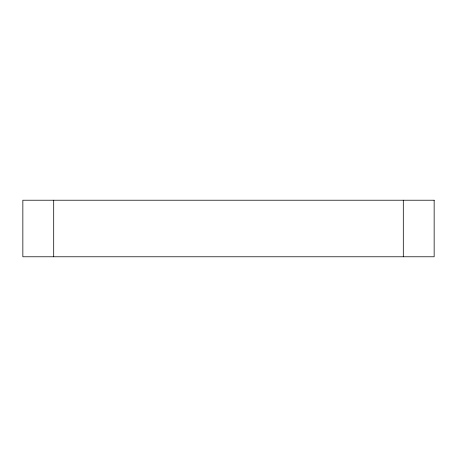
<?xml version="1.0" encoding="UTF-8"?>
<svg xmlns="http://www.w3.org/2000/svg" width="457" height="457" viewBox="0 0 457 457"><rect width="100%" height="100%" fill="white"/><g stroke="black" fill="none" stroke-linecap="round" stroke-linejoin="round"><path stroke-width="0.69" d="M403.303 200.223L403.303 256.777M53.698 200.223L53.698 256.777M434.15 200.223L22.85 200.223L22.85 256.777L434.15 256.777L434.15 200.223"/></g></svg>
